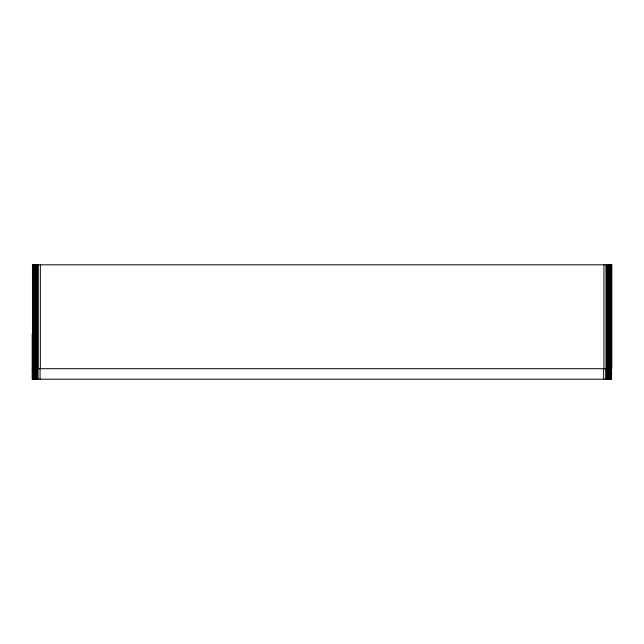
<?xml version="1.0" encoding="UTF-8"?>
<svg xmlns="http://www.w3.org/2000/svg" width="644" height="644" viewBox="0 0 644 644"><rect width="100%" height="100%" fill="white"/><g stroke="black" fill="none" stroke-linecap="round" stroke-linejoin="round"><path stroke-width="0.97" d="M32.2 368.698L611.8 368.698L611.8 264.813L32.466 264.813L32.466 379.187M611.534 264.813L611.534 379.187L32.2 379.187L32.2 334.067M611.269 368.698L611.269 379.187M611.204 264.813L611.204 368.698M610.931 368.698L610.931 379.187M610.745 264.813L610.745 368.698M610.48 368.698L610.48 379.187M610.174 264.813L610.174 368.698M609.908 368.698L609.908 379.187M609.498 264.813L609.498 368.698M609.232 368.698L609.232 379.187M608.725 264.813L608.725 368.698M608.451 368.698L608.451 379.187M607.864 264.813L607.864 368.698M607.598 368.698L607.598 379.187M606.946 264.813L606.946 368.698M606.672 368.698L606.672 379.187M605.964 264.813L605.964 368.698M605.698 368.698L605.698 379.187M603.927 264.813L603.927 368.698M603.661 368.698L603.661 379.187M40.339 264.813L40.339 368.698M40.073 368.698L40.073 379.187M38.302 264.813L38.302 368.698M38.036 368.698L38.036 379.187M37.328 264.813L37.328 368.698M37.054 368.698L37.054 379.187M36.402 264.813L36.402 368.698M36.136 368.698L36.136 379.187M35.549 264.813L35.549 368.698M35.275 368.698L35.275 379.187M34.768 264.813L34.768 368.698M34.502 368.698L34.502 379.187M34.092 264.813L34.092 368.698M33.826 368.698L33.826 379.187M33.52 264.813L33.52 368.698M33.255 368.698L33.255 379.187M33.069 264.813L33.069 368.698M32.731 264.813L32.796 379.187"/></g></svg>
